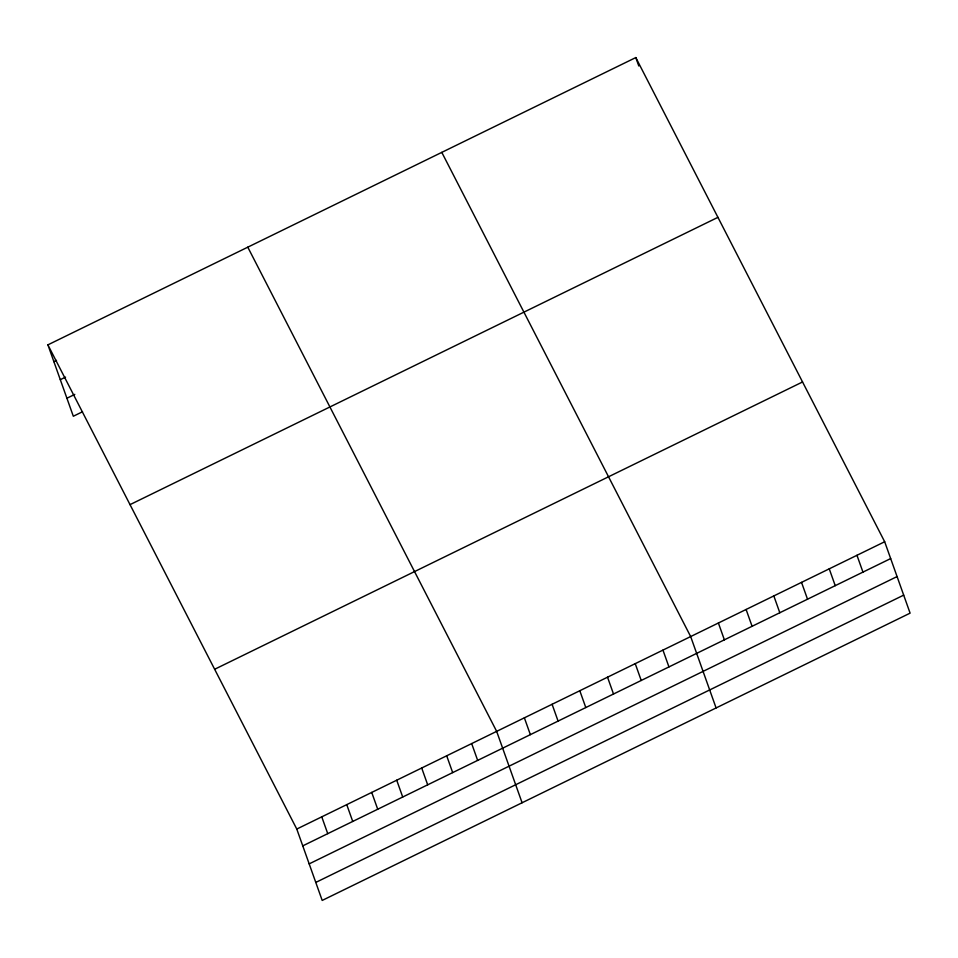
<?xml version="1.0" encoding="UTF-8"?>
<svg xmlns="http://www.w3.org/2000/svg" width="958" height="958" viewBox="0 0 958 958"><rect width="100%" height="100%" fill="white"/><g stroke="black" fill="none" stroke-linecap="round" stroke-linejoin="round"><path stroke-width="1.44" d="M47.9 344.856L635.801 57.564L884.677 541.749L910.1 613.144L322.199 900.436L296.776 829.053L47.9 344.856L73.323 416.251L82.52 411.748M53.888 361.681L56.522 360.388M60.294 379.679L65.563 377.117M66.904 398.241L74.796 394.385M130.025 504.638L717.937 217.346M214.652 669.271L802.553 381.967M296.776 829.053L884.677 541.749M302.764 845.866L890.665 558.574M309.171 863.876L897.083 576.572M315.781 882.426L903.693 595.134M441.794 152.37L690.67 636.567L716.093 707.95M247.787 247.176L496.663 731.373L522.086 802.756M856.967 555.293L862.954 572.118M829.245 568.836L835.232 585.661M635.801 57.564L638.794 65.97M801.535 582.392L807.522 599.205M773.825 595.936L779.812 612.749M746.102 609.48L752.09 626.293M718.392 623.023L724.38 639.836M662.96 650.111L668.947 666.924M635.238 663.655L641.225 680.467M607.528 677.198L613.515 694.011M579.806 690.742L585.793 707.555M552.095 704.286L558.083 721.099M524.373 717.829L530.361 734.642M471.671 743.576L477.659 760.389M446.691 755.79L452.679 772.603M421.7 768.005L427.687 784.818M396.72 780.207L402.707 797.02M371.728 792.422L377.715 809.235M346.748 804.624L352.736 821.449M321.756 816.839L327.744 833.652"/></g></svg>
